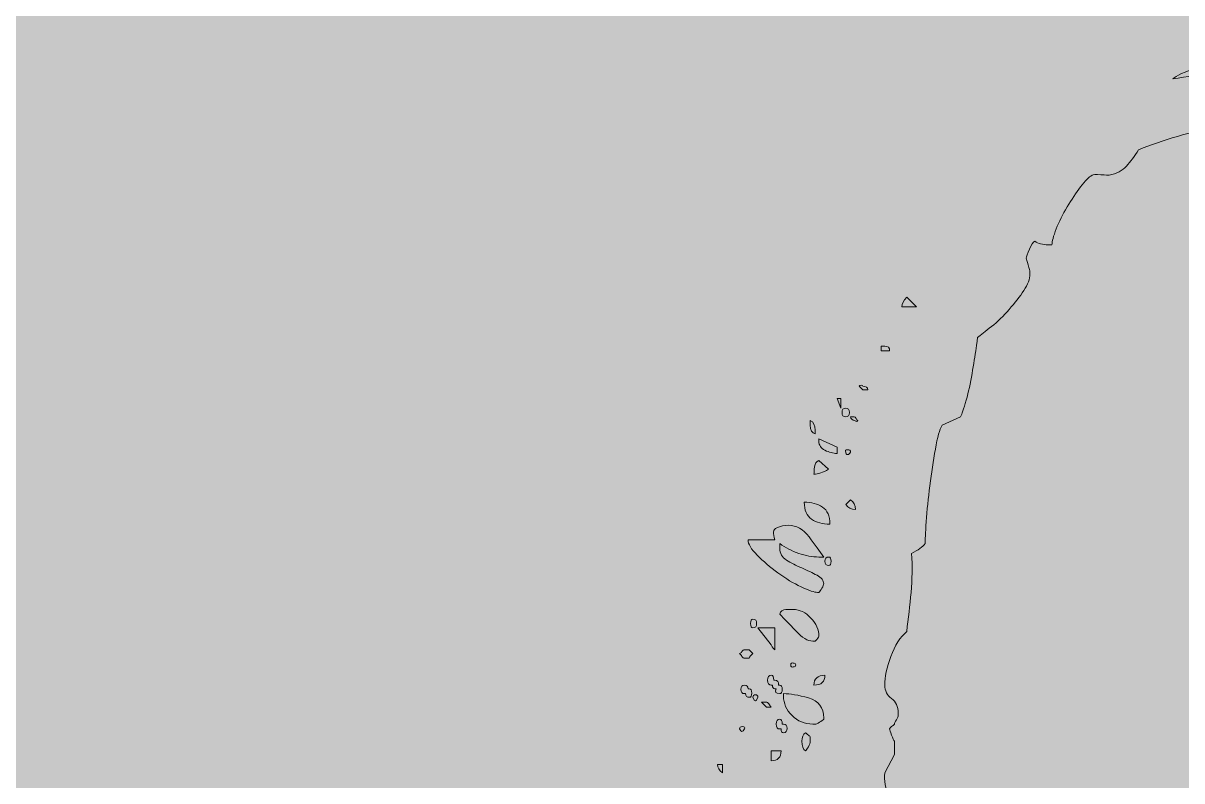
# Model space of a CAD drawing. Extents: x 885 to 2116, y -2379 to -620.
# Drawn here: x 1377.3 to 1460.9, y -735.6 to -681 of the extents above; entities that cross this region are included whole.
import ezdxf

# ---------------------------------------------------------------- set-up
doc = ezdxf.new("R2010")
doc.units = 0
doc.header["$MEASUREMENT"] = 0
doc.layers.add('Layer 1', color=7, linetype='Continuous')

# ---------------------------------------------------------------- blocks, each defined once
blk = doc.blocks.new('block 4')
at = {"layer": 'Layer 1', "true_color": 0x2e3543}
h = blk.add_hatch(color=159, dxfattribs=at)
h.dxf.hatch_style = 2
h.paths.add_polyline_path([(2116.111, -2379.24), (884.786, -2379.24), (884.786, -620.208), (2116.111, -620.208)])
blk = doc.blocks.new('block 3')
at = {"layer": 'Layer 1'}
blk.add_blockref('block 4', (0, 0), dxfattribs=at)
blk = doc.blocks.new('block 5')
at = {"layer": 'Layer 1', "lineweight": 0}
blk.add_lwpolyline([(1436.019, -708.047), (1436.284, -708.047), (1436.284, -708.749), (1436.019, -708.047)], dxfattribs=at)
for points, knots in [([(2085.856, -929.007), (2085.63, -928.87), (2085.406, -928.746), (2085.18, -928.61), (2085.18, -928.61), (2085.18, -716.487), (2085.18, -716.487), (2085.18, -682.754), (2057.734, -655.309), (2024, -655.309), (2024, -655.309), (976.897, -655.309), (976.897, -655.309), (943.162, -655.309), (915.717, -682.754), (915.717, -716.487), (915.717, -716.487), (915.717, -928.61), (915.717, -928.61), (915.491, -928.746), (915.267, -928.87), (915.04, -929.007), (915.04, -929.007), (915.281, -929.052), (915.717, -929.139), (915.717, -929.139), (915.717, -2282.962), (915.717, -2282.962), (915.717, -2316.695), (943.162, -2344.138), (976.897, -2344.138), (976.897, -2344.138), (2024, -2344.138), (2024, -2344.138), (2057.734, -2344.138), (2085.18, -2316.695), (2085.18, -2282.962), (2085.18, -2282.962), (2085.18, -929.139), (2085.18, -929.139), (2085.615, -929.052), (2085.856, -929.007), (2085.856, -929.007)], [0, 0, 0, 0, 1, 1, 1, 2, 2, 2, 3, 3, 3, 4, 4, 4, 5, 5, 5, 6, 6, 6, 7, 7, 7, 8, 8, 8, 9, 9, 9, 10, 10, 10, 11, 11, 11, 12, 12, 12, 13, 13, 13, 14, 14, 14, 14]), ([(1511.802, -700.742), (1511.627, -700.975), (1511.523, -701.183), (1511.495, -701.356), (1511.465, -701.532), (1511.451, -701.769), (1511.451, -702.061), (1511.451, -702.707), (1511.583, -703.353), (1511.846, -703.998), (1512.11, -704.643), (1512.419, -705.275), (1512.77, -705.892), (1513.123, -706.506), (1513.475, -707.109), (1513.827, -707.695), (1514.179, -708.284), (1514.472, -708.837), (1514.707, -709.366), (1514.707, -709.486), (1514.765, -709.691), (1514.883, -709.984), (1515, -710.277), (1515.118, -710.658), (1515.236, -711.127), (1515.468, -712.71), (1515.573, -714.502), (1515.543, -716.495), (1515.513, -718.492), (1515.336, -720.503), (1515.015, -722.527), (1514.693, -724.548), (1514.194, -726.503), (1513.52, -728.379), (1512.844, -730.256), (1512.008, -731.843), (1511.01, -733.13), (1512.477, -731.959), (1513.708, -730.743), (1514.707, -729.48), (1515.705, -728.217), (1516.511, -726.897), (1517.128, -725.518), (1517.744, -724.139), (1518.257, -722.672), (1518.668, -721.116), (1519.077, -719.564), (1519.46, -717.907), (1519.813, -716.142), (1519.813, -716.672), (1519.768, -717.377), (1519.68, -718.255), (1519.592, -719.138), (1519.49, -720.062), (1519.372, -721.028), (1519.254, -721.998), (1519.109, -722.922), (1518.932, -723.801), (1518.756, -724.683), (1518.55, -725.384), (1518.315, -725.913), (1518.081, -726.503), (1518.153, -727), (1518.536, -727.409), (1518.917, -727.822), (1519.109, -728.086), (1519.109, -728.203), (1519.109, -728.672), (1518.947, -728.997), (1518.624, -729.169), (1518.301, -729.346), (1518.141, -729.642), (1518.141, -730.051), (1518.141, -730.52), (1518.257, -730.975), (1518.492, -731.416), (1518.726, -731.854), (1518.844, -732.28), (1518.844, -732.693), (1518.844, -732.75), (1518.814, -732.778), (1518.756, -732.778), (1518.756, -732.898), (1518.652, -733.176), (1518.448, -733.617), (1518.241, -734.054), (1518.141, -734.333), (1518.141, -734.453), (1518.197, -734.979), (1518.301, -735.377), (1518.448, -735.638), (1518.594, -735.903), (1518.784, -736.094), (1519.02, -736.213), (1519.254, -736.33), (1519.49, -736.464), (1519.724, -736.609), (1519.957, -736.756), (1520.194, -736.975), (1520.428, -737.268), (1520.017, -737.737), (1519.738, -738.15), (1519.592, -738.499), (1519.446, -738.852), (1519.372, -739.293), (1519.372, -739.822), (1519.372, -740.115), (1519.401, -740.365), (1519.46, -740.57), (1519.518, -740.774), (1519.724, -740.936), (1520.076, -741.053), (1519.782, -741.173), (1519.592, -741.303), (1519.504, -741.448), (1519.416, -741.596), (1519.372, -741.787), (1519.372, -742.02), (1519.372, -742.079), (1519.385, -742.139), (1519.416, -742.196), (1519.446, -742.256), (1519.46, -742.316), (1519.46, -742.372), (1519.46, -742.432), (1519.504, -742.58), (1519.592, -742.813), (1519.68, -743.049), (1519.724, -743.194), (1519.724, -743.254), (1519.724, -743.314), (1519.68, -743.431), (1519.592, -743.607), (1519.504, -743.783), (1519.46, -743.9), (1519.46, -743.956), (1519.46, -743.956), (1519.46, -744.221), (1519.46, -744.221), (1519.46, -744.517), (1519.474, -744.736), (1519.504, -744.88), (1519.532, -745.028), (1519.606, -745.25), (1519.724, -745.544), (1519.43, -745.953), (1519.137, -746.422), (1518.844, -746.951), (1518.55, -747.48), (1518.403, -748.005), (1518.403, -748.535), (1518.403, -749.004), (1518.579, -749.254), (1518.932, -749.283), (1519.283, -749.314), (1519.46, -749.533), (1519.46, -749.942), (1519.46, -750.88), (1519.314, -751.762), (1519.02, -752.584), (1518.726, -753.406), (1518.638, -754.316), (1518.756, -755.311), (1518.579, -755.607), (1518.373, -755.766), (1518.141, -755.797), (1517.904, -755.826), (1517.788, -756.048), (1517.788, -756.457), (1517.788, -756.926), (1517.86, -757.335), (1518.008, -757.688), (1518.153, -758.041), (1518.227, -758.538), (1518.227, -759.184), (1518.227, -759.304), (1518.213, -759.568), (1518.185, -759.977), (1518.153, -760.387), (1518.141, -760.651), (1518.141, -760.768), (1518.081, -760.827), (1517.964, -760.976), (1517.788, -761.209), (1517.611, -761.445), (1517.524, -761.621), (1517.524, -761.738), (1517.581, -761.797), (1517.642, -761.886), (1517.7, -762.002), (1517.7, -762.002), (1517.876, -762.351), (1517.876, -762.351), (1517.524, -763.995), (1517.024, -765.904), (1516.379, -768.073), (1515.733, -770.246), (1515.059, -772.242), (1514.356, -774.059), (1513.181, -775.526), (1511.595, -777.022), (1509.602, -778.549), (1507.606, -780.077), (1505.465, -781.364), (1503.177, -782.422), (1500.888, -783.477), (1498.571, -784.196), (1496.223, -784.577), (1493.876, -784.958), (1491.734, -784.768), (1489.798, -784.006), (1491.969, -785.237), (1494.068, -786.017), (1496.091, -786.338), (1498.115, -786.662), (1500.11, -786.63), (1502.077, -786.25), (1504.041, -785.869), (1506.008, -785.195), (1507.974, -784.225), (1509.939, -783.259), (1511.948, -782.098), (1514.003, -780.75), (1513.708, -781.219), (1513.093, -781.819), (1512.155, -782.553), (1511.215, -783.287), (1510.218, -784.006), (1509.161, -784.708), (1508.105, -785.414), (1507.167, -786.031), (1506.345, -786.556), (1505.523, -787.085), (1505.084, -787.382), (1505.026, -787.438), (1504.555, -787.967), (1504.202, -788.405), (1503.969, -788.757), (1503.735, -789.11), (1503.586, -789.287), (1503.529, -789.287), (1503.117, -789.579), (1502.31, -790.066), (1501.108, -790.74), (1499.906, -791.413), (1498.629, -792.101), (1497.28, -792.807), (1495.928, -793.512), (1494.668, -794.126), (1493.495, -794.655), (1492.32, -795.184), (1491.558, -795.449), (1491.207, -795.449), (1491.207, -795.449), (1491.207, -796.768), (1491.207, -796.768), (1490.56, -796.768), (1490.018, -796.578), (1489.577, -796.197), (1489.138, -795.816), (1488.567, -795.625), (1487.862, -795.625), (1486.863, -795.625), (1485.837, -795.77), (1484.782, -796.063), (1483.726, -796.359), (1482.786, -796.736), (1481.965, -797.209), (1481.965, -797.209), (1481.701, -796.944), (1481.701, -796.944), (1480.174, -797.001), (1478.928, -796.842), (1477.96, -796.461), (1476.992, -796.08), (1476.126, -795.886), (1475.364, -795.886), (1475.07, -795.886), (1474.879, -796.006), (1474.791, -796.239), (1474.705, -796.476), (1474.512, -796.592), (1474.219, -796.592), (1473.692, -796.592), (1473.177, -796.373), (1472.68, -795.932), (1472.18, -795.491), (1471.696, -795.273), (1471.226, -795.273), (1470.992, -795.273), (1470.831, -795.329), (1470.743, -795.449), (1470.655, -795.565), (1470.493, -795.625), (1470.258, -795.625), (1469.963, -795.625), (1469.759, -795.579), (1469.642, -795.491), (1469.524, -795.403), (1469.452, -795.301), (1469.422, -795.184), (1469.392, -795.068), (1469.364, -794.934), (1469.334, -794.786), (1469.304, -794.641), (1469.202, -794.511), (1469.027, -794.391), (1468.44, -794.038), (1467.648, -793.777), (1466.65, -793.601), (1465.652, -793.424), (1464.859, -793.248), (1464.274, -793.071), (1464.097, -793.071), (1463.877, -792.839), (1463.614, -792.366), (1463.349, -791.897), (1462.718, -791.516), (1461.722, -791.223), (1461.309, -791.107), (1460.87, -790.931), (1460.401, -790.694), (1459.93, -790.461), (1459.521, -790.341), (1459.168, -790.341), (1459.168, -790.341), (1459.168, -792.013), (1459.168, -792.013), (1458.933, -792.013), (1458.641, -791.883), (1458.288, -791.618), (1457.937, -791.354), (1457.612, -791.033), (1457.32, -790.652), (1457.025, -790.271), (1456.762, -789.89), (1456.528, -789.505), (1456.293, -789.124), (1456.177, -788.846), (1456.177, -788.669), (1456.177, -788.669), (1457.408, -788.669), (1457.408, -788.669), (1457.408, -788.2), (1457.408, -787.805), (1457.408, -787.48), (1457.408, -787.16), (1457.085, -786.997), (1456.439, -786.997), (1456.089, -786.997), (1455.78, -787.22), (1455.515, -787.657), (1455.252, -788.098), (1454.972, -788.436), (1454.679, -788.669), (1454.679, -788.613), (1454.635, -788.51), (1454.547, -788.363), (1454.459, -788.218), (1454.415, -788.112), (1454.415, -788.055), (1454.415, -788.055), (1454.415, -787.879), (1454.415, -787.879), (1454.415, -787.586), (1454.547, -787.41), (1454.812, -787.35), (1455.076, -787.294), (1455.265, -787.205), (1455.383, -787.085), (1455.383, -787.085), (1455.383, -786.732), (1455.383, -786.732), (1455.265, -786.676), (1455.133, -786.602), (1454.988, -786.514), (1454.84, -786.426), (1454.737, -786.412), (1454.679, -786.468), (1454.561, -786.468), (1454.401, -786.546), (1454.196, -786.69), (1453.99, -786.838), (1453.857, -786.969), (1453.8, -787.085), (1453.8, -787.085), (1453.711, -786.909), (1453.711, -786.909), (1453.711, -786.909), (1453.8, -786.732), (1453.8, -786.732), (1453.8, -786.676), (1453.828, -786.588), (1453.887, -786.468), (1453.887, -786.468), (1454.064, -786.119), (1454.064, -786.119), (1454.064, -786.119), (1454.064, -785.942), (1454.064, -785.942), (1454.064, -785.237), (1453.931, -784.666), (1453.667, -784.225), (1453.404, -783.784), (1453.08, -783.374), (1452.699, -782.994), (1452.318, -782.613), (1451.937, -782.232), (1451.556, -781.847), (1451.173, -781.466), (1450.865, -780.983), (1450.632, -780.397), (1450.279, -779.575), (1450.029, -778.577), (1449.882, -777.403), (1449.735, -776.232), (1449.339, -775.322), (1448.695, -774.676), (1448.577, -774.56), (1448.386, -774.369), (1448.122, -774.105), (1447.859, -773.84), (1447.564, -773.576), (1447.242, -773.311), (1446.919, -773.047), (1446.626, -772.8), (1446.362, -772.563), (1446.097, -772.33), (1445.907, -772.182), (1445.79, -772.122), (1445.79, -771.36), (1445.702, -770.627), (1445.526, -769.921), (1445.408, -769.572), (1445.129, -769.043), (1444.69, -768.337), (1444.249, -767.636), (1443.736, -766.902), (1443.15, -766.136), (1442.563, -765.374), (1442.005, -764.64), (1441.476, -763.939), (1440.949, -763.233), (1440.566, -762.704), (1440.333, -762.351), (1441.446, -763.586), (1442.577, -764.746), (1443.722, -765.829), (1444.866, -766.916), (1446.097, -767.886), (1447.418, -768.736), (1448.739, -769.586), (1450.175, -770.306), (1451.73, -770.891), (1453.284, -771.477), (1455.002, -771.858), (1456.88, -772.034), (1455.353, -771.449), (1453.828, -770.553), (1452.303, -769.35), (1450.776, -768.147), (1449.339, -766.799), (1447.989, -765.3), (1446.64, -763.805), (1445.424, -762.235), (1444.337, -760.591), (1443.25, -758.951), (1442.386, -757.424), (1441.741, -756.016), (1441.741, -756.016), (1441.741, -755.84), (1441.741, -755.84), (1441.741, -755.371), (1441.623, -754.975), (1441.39, -754.651), (1441.154, -754.33), (1441.037, -753.935), (1441.037, -753.463), (1441.037, -753.463), (1441.213, -753.11), (1441.213, -753.11), (1441.27, -752.993), (1441.33, -752.905), (1441.39, -752.849), (1441.39, -752.849), (1441.39, -752.496), (1441.39, -752.496), (1441.39, -751.851), (1441.17, -751.261), (1440.729, -750.736), (1440.289, -750.207), (1440.069, -749.677), (1440.069, -749.152), (1440.069, -749.152), (1440.069, -749.064), (1440.069, -749.064), (1440.069, -749.004), (1440.097, -748.975), (1440.157, -748.975), (1440.157, -748.916), (1440.245, -748.859), (1440.422, -748.799), (1440.596, -748.739), (1440.714, -748.711), (1440.773, -748.711), (1440.773, -748.711), (1440.773, -747.917), (1440.773, -747.917), (1440.773, -747.039), (1440.552, -746.291), (1440.113, -745.674), (1439.672, -745.057), (1439.453, -744.397), (1439.453, -743.695), (1439.453, -742.813), (1439.57, -741.949), (1439.805, -741.095), (1440.039, -740.249), (1440.157, -739.381), (1440.157, -738.499), (1440.157, -737.974), (1440.025, -737.399), (1439.76, -736.785), (1439.498, -736.168), (1439.393, -735.596), (1439.453, -735.067), (1439.453, -735.067), (1440.157, -733.748), (1440.157, -733.748), (1440.157, -733.748), (1440.157, -732.778), (1440.157, -732.778), (1440.097, -732.721), (1440.025, -732.573), (1439.937, -732.34), (1439.848, -732.104), (1439.805, -731.959), (1439.805, -731.899), (1439.805, -731.843), (1439.848, -731.783), (1439.937, -731.723), (1440.025, -731.667), (1440.097, -731.607), (1440.157, -731.547), (1440.157, -731.49), (1440.201, -731.388), (1440.289, -731.24), (1440.378, -731.092), (1440.422, -730.99), (1440.422, -730.93), (1440.422, -730.93), (1440.422, -730.757), (1440.422, -730.757), (1440.422, -730.287), (1440.259, -729.935), (1439.937, -729.698), (1439.614, -729.465), (1439.453, -729.141), (1439.453, -728.732), (1439.453, -728.146), (1439.598, -727.455), (1439.892, -726.661), (1440.186, -725.871), (1440.566, -725.268), (1441.037, -724.859), (1441.154, -723.92), (1441.257, -722.982), (1441.346, -722.04), (1441.432, -721.102), (1441.446, -720.164), (1441.39, -719.225), (1441.857, -718.993), (1442.182, -718.757), (1442.357, -718.52), (1442.357, -718.287), (1442.386, -717.758), (1442.444, -716.936), (1442.503, -716.114), (1442.591, -715.25), (1442.709, -714.34), (1442.825, -713.43), (1442.958, -712.552), (1443.106, -711.698), (1443.25, -710.848), (1443.413, -710.277), (1443.589, -709.984), (1443.589, -709.984), (1444.91, -709.366), (1444.91, -709.366), (1444.967, -709.31), (1445.087, -708.985), (1445.261, -708.4), (1445.437, -707.814), (1445.584, -707.183), (1445.702, -706.506), (1445.818, -705.832), (1445.923, -705.201), (1446.011, -704.615), (1446.097, -704.03), (1446.141, -703.705), (1446.141, -703.645), (1446.376, -703.468), (1446.715, -703.204), (1447.154, -702.855), (1447.595, -702.502), (1448.02, -702.093), (1448.43, -701.62), (1448.84, -701.151), (1449.192, -700.696), (1449.487, -700.259), (1449.78, -699.818), (1449.926, -699.419), (1449.926, -699.07), (1449.926, -699.07), (1449.926, -698.894), (1449.926, -698.894), (1449.926, -698.834), (1449.882, -698.672), (1449.794, -698.411), (1449.707, -698.146), (1449.663, -697.984), (1449.663, -697.923), (1449.663, -697.807), (1449.735, -697.589), (1449.882, -697.264), (1450.029, -696.943), (1450.161, -696.752), (1450.279, -696.693), (1450.512, -696.869), (1450.836, -696.957), (1451.247, -696.957), (1451.247, -696.957), (1451.512, -696.957), (1451.512, -696.957), (1451.512, -696.724), (1451.612, -696.34), (1451.819, -695.811), (1452.023, -695.285), (1452.288, -694.756), (1452.611, -694.227), (1452.933, -693.701), (1453.256, -693.215), (1453.579, -692.777), (1453.902, -692.336), (1454.18, -692.058), (1454.415, -691.941), (1454.473, -691.881), (1454.679, -691.867), (1455.032, -691.895), (1455.383, -691.927), (1455.59, -691.941), (1455.648, -691.941), (1456.177, -691.821), (1456.586, -691.603), (1456.88, -691.278), (1457.173, -690.957), (1457.466, -690.562), (1457.761, -690.093), (1459.521, -689.387), (1461.485, -688.816), (1463.657, -688.375), (1465.828, -687.934), (1467.985, -687.701), (1470.126, -687.67), (1472.269, -687.641), (1474.308, -687.877), (1476.244, -688.375), (1478.181, -688.872), (1479.823, -689.74), (1481.174, -690.971), (1479.706, -689.271), (1478.181, -687.934), (1476.595, -686.968), (1475.011, -685.998), (1473.339, -685.31), (1471.579, -684.897), (1469.819, -684.488), (1467.999, -684.311), (1466.122, -684.372), (1464.244, -684.428), (1462.278, -684.632), (1460.224, -684.985), (1460.459, -684.753), (1461.075, -684.474), (1462.073, -684.149), (1463.069, -683.828), (1464.214, -683.504), (1465.505, -683.183), (1466.796, -682.862), (1468.147, -682.611), (1469.554, -682.435), (1470.964, -682.259), (1472.195, -682.23), (1473.251, -682.347), (1473.486, -682.347), (1473.632, -682.403), (1473.692, -682.523), (1473.749, -682.64), (1473.925, -682.699), (1474.219, -682.699), (1474.219, -682.699), (1474.66, -682.699), (1474.66, -682.699), (1474.717, -682.699), (1474.835, -682.64), (1475.011, -682.523), (1475.188, -682.403), (1475.304, -682.347), (1475.364, -682.347), (1475.422, -682.347), (1475.671, -682.403), (1476.112, -682.523), (1476.553, -682.64), (1476.829, -682.699), (1476.947, -682.699), (1476.947, -682.699), (1479.5, -682.699), (1479.5, -682.699), (1479.558, -682.64), (1479.646, -682.579), (1479.764, -682.523), (1479.764, -682.523), (1480.117, -682.347), (1480.117, -682.347), (1480.234, -682.347), (1480.41, -682.463), (1480.644, -682.699), (1480.879, -682.932), (1481.114, -683.049), (1481.348, -683.049), (1481.641, -683.049), (1481.847, -682.932), (1481.965, -682.699), (1482.082, -682.463), (1482.286, -682.347), (1482.581, -682.347), (1483.461, -682.347), (1484.239, -682.449), (1484.913, -682.654), (1485.588, -682.862), (1486.247, -683.066), (1486.893, -683.271), (1487.539, -683.475), (1488.198, -683.666), (1488.874, -683.842), (1489.548, -684.019), (1490.327, -684.047), (1491.207, -683.931), (1491.207, -683.931), (1491.823, -684.632), (1491.823, -684.632), (1492.819, -684.4), (1493.832, -684.562), (1494.86, -685.119), (1495.884, -685.677), (1496.884, -686.382), (1497.853, -687.232), (1498.819, -688.082), (1499.758, -688.946), (1500.667, -689.828), (1501.578, -690.707), (1502.442, -691.296), (1503.266, -691.588), (1503.322, -691.588), (1503.529, -691.574), (1503.881, -691.543), (1504.234, -691.514), (1504.438, -691.529), (1504.497, -691.588), (1504.908, -691.821), (1505.421, -692.453), (1506.038, -693.479), (1506.654, -694.506), (1507.299, -695.578), (1507.974, -696.693), (1508.649, -697.807), (1509.324, -698.792), (1509.998, -699.642), (1510.671, -700.491), (1511.274, -700.858), (1511.802, -700.742)], [0, 0, 0, 0, 1, 1, 1, 2, 2, 2, 3, 3, 3, 4, 4, 4, 5, 5, 5, 6, 6, 6, 7, 7, 7, 8, 8, 8, 9, 9, 9, 10, 10, 10, 11, 11, 11, 12, 12, 12, 13, 13, 13, 14, 14, 14, 15, 15, 15, 16, 16, 16, 17, 17, 17, 18, 18, 18, 19, 19, 19, 20, 20, 20, 21, 21, 21, 22, 22, 22, 23, 23, 23, 24, 24, 24, 25, 25, 25, 26, 26, 26, 27, 27, 27, 28, 28, 28, 29, 29, 29, 30, 30, 30, 31, 31, 31, 32, 32, 32, 33, 33, 33, 34, 34, 34, 35, 35, 35, 36, 36, 36, 37, 37, 37, 38, 38, 38, 39, 39, 39, 40, 40, 40, 41, 41, 41, 42, 42, 42, 43, 43, 43, 44, 44, 44, 45, 45, 45, 46, 46, 46, 47, 47, 47, 48, 48, 48, 49, 49, 49, 50, 50, 50, 51, 51, 51, 52, 52, 52, 53, 53, 53, 54, 54, 54, 55, 55, 55, 56, 56, 56, 57, 57, 57, 58, 58, 58, 59, 59, 59, 60, 60, 60, 61, 61, 61, 62, 62, 62, 63, 63, 63, 64, 64, 64, 65, 65, 65, 66, 66, 66, 67, 67, 67, 68, 68, 68, 69, 69, 69, 70, 70, 70, 71, 71, 71, 72, 72, 72, 73, 73, 73, 74, 74, 74, 75, 75, 75, 76, 76, 76, 77, 77, 77, 78, 78, 78, 79, 79, 79, 80, 80, 80, 81, 81, 81, 82, 82, 82, 83, 83, 83, 84, 84, 84, 85, 85, 85, 86, 86, 86, 87, 87, 87, 88, 88, 88, 89, 89, 89, 90, 90, 90, 91, 91, 91, 92, 92, 92, 93, 93, 93, 94, 94, 94, 95, 95, 95, 96, 96, 96, 97, 97, 97, 98, 98, 98, 99, 99, 99, 100, 100, 100, 101, 101, 101, 102, 102, 102, 103, 103, 103, 104, 104, 104, 105, 105, 105, 106, 106, 106, 107, 107, 107, 108, 108, 108, 109, 109, 109, 110, 110, 110, 111, 111, 111, 112, 112, 112, 113, 113, 113, 114, 114, 114, 115, 115, 115, 116, 116, 116, 117, 117, 117, 118, 118, 118, 119, 119, 119, 120, 120, 120, 121, 121, 121, 122, 122, 122, 123, 123, 123, 124, 124, 124, 125, 125, 125, 126, 126, 126, 127, 127, 127, 128, 128, 128, 129, 129, 129, 130, 130, 130, 131, 131, 131, 132, 132, 132, 133, 133, 133, 134, 134, 134, 135, 135, 135, 136, 136, 136, 137, 137, 137, 138, 138, 138, 139, 139, 139, 140, 140, 140, 141, 141, 141, 142, 142, 142, 143, 143, 143, 144, 144, 144, 145, 145, 145, 146, 146, 146, 147, 147, 147, 148, 148, 148, 149, 149, 149, 150, 150, 150, 151, 151, 151, 152, 152, 152, 153, 153, 153, 154, 154, 154, 155, 155, 155, 156, 156, 156, 157, 157, 157, 158, 158, 158, 159, 159, 159, 160, 160, 160, 161, 161, 161, 162, 162, 162, 163, 163, 163, 164, 164, 164, 165, 165, 165, 166, 166, 166, 167, 167, 167, 168, 168, 168, 169, 169, 169, 170, 170, 170, 171, 171, 171, 172, 172, 172, 173, 173, 173, 174, 174, 174, 175, 175, 175, 176, 176, 176, 177, 177, 177, 178, 178, 178, 179, 179, 179, 180, 180, 180, 181, 181, 181, 182, 182, 182, 183, 183, 183, 184, 184, 184, 185, 185, 185, 186, 186, 186, 187, 187, 187, 188, 188, 188, 189, 189, 189, 190, 190, 190, 191, 191, 191, 192, 192, 192, 193, 193, 193, 194, 194, 194, 195, 195, 195, 196, 196, 196, 197, 197, 197, 198, 198, 198, 199, 199, 199, 200, 200, 200, 201, 201, 201, 202, 202, 202, 203, 203, 203, 204, 204, 204, 205, 205, 205, 206, 206, 206, 207, 207, 207, 208, 208, 208, 209, 209, 209, 210, 210, 210, 211, 211, 211, 212, 212, 212, 213, 213, 213, 214, 214, 214, 215, 215, 215, 216, 216, 216, 217, 217, 217, 218, 218, 218, 219, 219, 219, 220, 220, 220, 221, 221, 221, 222, 222, 222, 223, 223, 223, 224, 224, 224, 225, 225, 225, 226, 226, 226, 227, 227, 227, 228, 228, 228, 229, 229, 229, 230, 230, 230, 231, 231, 231, 232, 232, 232, 233, 233, 233, 234, 234, 234, 235, 235, 235, 236, 236, 236, 237, 237, 237, 238, 238, 238, 239, 239, 239, 240, 240, 240, 241, 241, 241, 242, 242, 242, 243, 243, 243, 244, 244, 244, 245, 245, 245, 246, 246, 246, 247, 247, 247, 248, 248, 248, 249, 249, 249, 250, 250, 250, 251, 251, 251, 252, 252, 252, 253, 253, 253, 254, 254, 254, 255, 255, 255, 256, 256, 256, 257, 257, 257, 258, 258, 258, 259, 259, 259, 260, 260, 260, 260]), ([(1440.684, -701.444), (1440.684, -701.211), (1440.803, -700.975), (1441.037, -700.742), (1441.037, -700.742), (1441.741, -701.444), (1441.741, -701.444), (1441.741, -701.444), (1440.684, -701.444), (1440.684, -701.444)], [0, 0, 0, 0, 1, 1, 1, 2, 2, 2, 3, 3, 3, 3]), ([(1439.189, -704.615), (1439.189, -704.615), (1439.189, -704.262), (1439.189, -704.262), (1439.189, -704.262), (1439.453, -704.262), (1439.453, -704.262), (1439.686, -704.262), (1439.805, -704.379), (1439.805, -704.615), (1439.805, -704.615), (1439.189, -704.615), (1439.189, -704.615)], [0, 0, 0, 0, 1, 1, 1, 2, 2, 2, 3, 3, 3, 4, 4, 4, 4]), ([(1437.605, -707.165), (1437.605, -707.109), (1437.662, -707.077), (1437.78, -707.077), (1437.838, -707.077), (1437.868, -707.109), (1437.868, -707.165), (1438.102, -707.165), (1438.221, -707.254), (1438.221, -707.43), (1438.221, -707.43), (1437.868, -707.43), (1437.868, -707.43), (1437.868, -707.43), (1437.605, -707.165), (1437.605, -707.165)], [0, 0, 0, 0, 1, 1, 1, 2, 2, 2, 3, 3, 3, 4, 4, 4, 5, 5, 5, 5]), ([(1436.637, -709.366), (1436.46, -709.366), (1436.372, -709.264), (1436.372, -709.06), (1436.372, -708.855), (1436.46, -708.749), (1436.637, -708.749), (1436.812, -708.749), (1436.899, -708.855), (1436.899, -709.06), (1436.899, -709.264), (1436.812, -709.366), (1436.637, -709.366)], [0, 0, 0, 0, 1, 1, 1, 2, 2, 2, 3, 3, 3, 4, 4, 4, 4]), ([(1436.988, -709.366), (1436.988, -709.366), (1437.252, -709.366), (1437.252, -709.366), (1437.31, -709.366), (1437.355, -709.413), (1437.384, -709.5), (1437.413, -709.589), (1437.457, -709.631), (1437.517, -709.631), (1437.517, -709.631), (1437.429, -709.719), (1437.429, -709.719), (1437.429, -709.719), (1437.252, -709.631), (1437.252, -709.631), (1437.192, -709.631), (1437.134, -709.603), (1437.076, -709.543), (1437.018, -709.486), (1436.988, -709.426), (1436.988, -709.366)], [0, 0, 0, 0, 1, 1, 1, 2, 2, 2, 3, 3, 3, 4, 4, 4, 5, 5, 5, 6, 6, 6, 7, 7, 7, 7]), ([(1434.436, -710.597), (1434.201, -710.541), (1434.083, -710.337), (1434.083, -709.984), (1434.083, -709.984), (1434.083, -709.631), (1434.083, -709.631), (1434.317, -709.751), (1434.436, -709.984), (1434.436, -710.337), (1434.436, -710.337), (1434.436, -710.597), (1434.436, -710.597)], [0, 0, 0, 0, 1, 1, 1, 2, 2, 2, 3, 3, 3, 4, 4, 4, 4]), ([(1436.019, -712.009), (1435.725, -712.009), (1435.432, -711.934), (1435.139, -711.786), (1434.845, -711.642), (1434.7, -711.423), (1434.7, -711.127), (1434.7, -711.127), (1434.7, -710.95), (1434.7, -710.95), (1434.7, -710.95), (1436.019, -711.568), (1436.019, -711.568), (1436.019, -711.568), (1436.019, -712.009), (1436.019, -712.009)], [0, 0, 0, 0, 1, 1, 1, 2, 2, 2, 3, 3, 3, 4, 4, 4, 5, 5, 5, 5]), ([(1436.769, -712.096), (1436.681, -712.096), (1436.637, -712.037), (1436.637, -711.92), (1436.577, -711.804), (1436.621, -711.744), (1436.769, -711.744), (1436.914, -711.744), (1436.988, -711.804), (1436.988, -711.92), (1436.93, -712.037), (1436.856, -712.096), (1436.769, -712.096)], [0, 0, 0, 0, 1, 1, 1, 2, 2, 2, 3, 3, 3, 4, 4, 4, 4]), ([(1435.404, -713.151), (1434.993, -713.388), (1434.64, -713.504), (1434.347, -713.504), (1434.347, -713.388), (1434.362, -713.212), (1434.391, -712.975), (1434.42, -712.742), (1434.524, -712.594), (1434.7, -712.534), (1434.7, -712.534), (1435.404, -713.151), (1435.404, -713.151)], [0, 0, 0, 0, 1, 1, 1, 2, 2, 2, 3, 3, 3, 4, 4, 4, 4]), ([(1434.963, -715.882), (1435.315, -716.114), (1435.492, -716.527), (1435.492, -717.113), (1434.963, -717.113), (1434.524, -716.996), (1434.171, -716.76), (1433.82, -716.527), (1433.644, -716.114), (1433.644, -715.529), (1434.171, -715.529), (1434.612, -715.645), (1434.963, -715.882)], [0, 0, 0, 0, 1, 1, 1, 2, 2, 2, 3, 3, 3, 4, 4, 4, 4]), ([(1437.34, -716.058), (1437.046, -716.058), (1436.812, -715.938), (1436.637, -715.705), (1436.637, -715.705), (1436.988, -715.352), (1436.988, -715.352), (1437.222, -715.529), (1437.34, -715.762), (1437.34, -716.058)], [0, 0, 0, 0, 1, 1, 1, 2, 2, 2, 3, 3, 3, 3]), ([(1431.663, -717.377), (1431.928, -717.261), (1432.204, -717.201), (1432.499, -717.201), (1433.085, -717.201), (1433.584, -717.479), (1433.997, -718.037), (1434.406, -718.594), (1434.756, -719.077), (1435.051, -719.49), (1435.051, -719.49), (1434.7, -719.49), (1434.7, -719.49), (1434.229, -719.49), (1433.746, -719.402), (1433.247, -719.225), (1432.748, -719.049), (1432.293, -718.816), (1431.884, -718.52), (1431.884, -718.52), (1431.884, -718.873), (1431.884, -718.873), (1431.884, -719.225), (1432.044, -719.504), (1432.367, -719.709), (1432.69, -719.917), (1433.057, -720.104), (1433.467, -720.28), (1433.877, -720.456), (1434.245, -720.633), (1434.568, -720.809), (1434.889, -720.986), (1435.051, -721.19), (1435.051, -721.427), (1435.051, -721.483), (1435.007, -721.589), (1434.921, -721.734), (1434.832, -721.882), (1434.756, -721.984), (1434.7, -722.04), (1434.7, -722.04), (1434.612, -722.04), (1434.612, -722.04), (1434.375, -722.04), (1433.981, -721.91), (1433.423, -721.645), (1432.866, -721.381), (1432.309, -721.046), (1431.751, -720.633), (1431.192, -720.224), (1430.695, -719.797), (1430.256, -719.356), (1429.815, -718.915), (1429.594, -718.552), (1429.594, -718.255), (1429.594, -718.255), (1431.531, -718.255), (1431.531, -718.255), (1431.354, -717.786), (1431.398, -717.494), (1431.663, -717.377)], [0, 0, 0, 0, 1, 1, 1, 2, 2, 2, 3, 3, 3, 4, 4, 4, 5, 5, 5, 6, 6, 6, 7, 7, 7, 8, 8, 8, 9, 9, 9, 10, 10, 10, 11, 11, 11, 12, 12, 12, 13, 13, 13, 14, 14, 14, 15, 15, 15, 16, 16, 16, 17, 17, 17, 18, 18, 18, 19, 19, 19, 20, 20, 20, 20]), ([(1435.139, -719.797), (1435.139, -719.592), (1435.228, -719.49), (1435.404, -719.49), (1435.52, -719.49), (1435.58, -719.592), (1435.58, -719.797), (1435.58, -720.001), (1435.52, -720.104), (1435.404, -720.104), (1435.228, -720.104), (1435.139, -720.001), (1435.139, -719.797)], [0, 0, 0, 0, 1, 1, 1, 2, 2, 2, 3, 3, 3, 4, 4, 4, 4]), ([(1434.436, -725.56), (1434.436, -725.56), (1434.26, -725.56), (1434.26, -725.56), (1433.908, -725.56), (1433.496, -725.314), (1433.028, -724.813), (1432.557, -724.316), (1432.176, -723.92), (1431.884, -723.624), (1431.942, -723.391), (1432.088, -723.275), (1432.323, -723.275), (1432.557, -723.275), (1432.734, -723.275), (1432.852, -723.275), (1433.321, -723.275), (1433.746, -723.48), (1434.127, -723.889), (1434.508, -724.301), (1434.7, -724.742), (1434.7, -725.211), (1434.7, -725.268), (1434.612, -725.384), (1434.436, -725.56)], [0, 0, 0, 0, 1, 1, 1, 2, 2, 2, 3, 3, 3, 4, 4, 4, 5, 5, 5, 6, 6, 6, 7, 7, 7, 8, 8, 8, 8]), ([(1429.947, -724.594), (1429.829, -724.594), (1429.771, -724.492), (1429.771, -724.287), (1429.771, -724.079), (1429.829, -723.977), (1429.947, -723.977), (1430.124, -723.977), (1430.211, -724.079), (1430.211, -724.287), (1430.211, -724.492), (1430.124, -724.594), (1429.947, -724.594)], [0, 0, 0, 0, 1, 1, 1, 2, 2, 2, 3, 3, 3, 4, 4, 4, 4]), ([(1431.531, -726.178), (1431.354, -726.002), (1431.266, -725.885), (1431.266, -725.825), (1431.266, -725.825), (1430.298, -724.594), (1430.298, -724.594), (1430.298, -724.594), (1431.531, -724.594), (1431.531, -724.594), (1431.531, -724.594), (1431.531, -726.178), (1431.531, -726.178)], [0, 0, 0, 0, 1, 1, 1, 2, 2, 2, 3, 3, 3, 4, 4, 4, 4]), ([(1429.683, -726.178), (1429.683, -726.178), (1429.947, -726.443), (1429.947, -726.443), (1429.947, -726.443), (1429.771, -726.619), (1429.771, -726.619), (1429.712, -726.679), (1429.683, -726.735), (1429.683, -726.795), (1429.683, -726.795), (1429.332, -726.795), (1429.332, -726.795), (1429.271, -726.795), (1429.211, -726.749), (1429.155, -726.661), (1429.095, -726.573), (1429.037, -726.503), (1428.979, -726.443), (1429.037, -726.443), (1429.095, -726.397), (1429.155, -726.309), (1429.211, -726.224), (1429.271, -726.178), (1429.332, -726.178), (1429.332, -726.178), (1429.683, -726.178), (1429.683, -726.178)], [0, 0, 0, 0, 1, 1, 1, 2, 2, 2, 3, 3, 3, 4, 4, 4, 5, 5, 5, 6, 6, 6, 7, 7, 7, 8, 8, 8, 9, 9, 9, 9]), ([(1433.028, -727.279), (1433.028, -727.367), (1432.968, -727.409), (1432.852, -727.409), (1432.734, -727.469), (1432.676, -727.427), (1432.676, -727.279), (1432.676, -727.134), (1432.734, -727.088), (1432.852, -727.148), (1432.968, -727.148), (1433.028, -727.191), (1433.028, -727.279)], [0, 0, 0, 0, 1, 1, 1, 2, 2, 2, 3, 3, 3, 4, 4, 4, 4]), ([(1432.06, -729.039), (1432.06, -729.243), (1432, -729.346), (1431.884, -729.346), (1431.589, -729.346), (1431.501, -729.229), (1431.619, -728.997), (1431.619, -728.997), (1431.531, -728.997), (1431.531, -728.997), (1431.413, -728.997), (1431.354, -728.908), (1431.354, -728.732), (1431.354, -728.732), (1431.266, -728.732), (1431.266, -728.732), (1431.092, -728.732), (1431.004, -728.616), (1431.004, -728.379), (1431.004, -728.146), (1431.092, -728.026), (1431.266, -728.026), (1431.384, -728.026), (1431.443, -728.146), (1431.443, -728.379), (1431.443, -728.379), (1431.531, -728.379), (1431.531, -728.379), (1431.707, -728.379), (1431.795, -728.495), (1431.795, -728.732), (1431.795, -728.732), (1431.884, -728.732), (1431.884, -728.732), (1432, -728.732), (1432.06, -728.834), (1432.06, -729.039)], [0, 0, 0, 0, 1, 1, 1, 2, 2, 2, 3, 3, 3, 4, 4, 4, 5, 5, 5, 6, 6, 6, 7, 7, 7, 8, 8, 8, 9, 9, 9, 10, 10, 10, 11, 11, 11, 12, 12, 12, 12]), ([(1435.139, -728.026), (1435.139, -728.495), (1434.877, -728.732), (1434.347, -728.732), (1434.347, -728.263), (1434.612, -728.026), (1435.139, -728.026)], [0, 0, 0, 0, 1, 1, 1, 2, 2, 2, 2]), ([(1429.859, -729.303), (1429.859, -729.508), (1429.799, -729.61), (1429.683, -729.61), (1429.506, -729.61), (1429.418, -729.522), (1429.418, -729.346), (1429.418, -729.346), (1429.332, -729.346), (1429.332, -729.346), (1429.155, -729.346), (1429.067, -729.243), (1429.067, -729.039), (1429.067, -728.834), (1429.155, -728.732), (1429.332, -728.732), (1429.506, -728.732), (1429.594, -728.82), (1429.594, -728.997), (1429.594, -728.997), (1429.683, -728.997), (1429.683, -728.997), (1429.799, -728.997), (1429.859, -729.099), (1429.859, -729.303)], [0, 0, 0, 0, 1, 1, 1, 2, 2, 2, 3, 3, 3, 4, 4, 4, 5, 5, 5, 6, 6, 6, 7, 7, 7, 8, 8, 8, 8]), ([(1430.124, -729.434), (1430.24, -729.434), (1430.298, -729.494), (1430.298, -729.61), (1430.18, -729.963), (1430.064, -729.963), (1429.947, -729.61), (1429.947, -729.494), (1430.005, -729.434), (1430.124, -729.434)], [0, 0, 0, 0, 1, 1, 1, 2, 2, 2, 3, 3, 3, 3]), ([(1432.763, -730.93), (1432.353, -730.52), (1432.148, -730.051), (1432.148, -729.522), (1432.148, -729.522), (1432.148, -729.346), (1432.148, -729.346), (1432.616, -729.346), (1433.217, -729.451), (1433.952, -729.656), (1434.684, -729.861), (1435.051, -730.344), (1435.051, -731.106), (1435.051, -731.106), (1435.051, -731.194), (1435.051, -731.194), (1434.993, -731.254), (1434.889, -731.328), (1434.744, -731.416), (1434.596, -731.505), (1434.494, -731.547), (1434.436, -731.547), (1434.436, -731.547), (1434.26, -731.547), (1434.26, -731.547), (1433.672, -731.547), (1433.173, -731.342), (1432.763, -730.93)], [0, 0, 0, 0, 1, 1, 1, 2, 2, 2, 3, 3, 3, 4, 4, 4, 5, 5, 5, 6, 6, 6, 7, 7, 7, 8, 8, 8, 9, 9, 9, 9]), ([(1430.915, -729.963), (1430.973, -729.963), (1431.032, -730.005), (1431.092, -730.093), (1431.148, -730.182), (1431.208, -730.256), (1431.266, -730.316), (1431.266, -730.316), (1430.915, -730.316), (1430.915, -730.316), (1430.915, -730.316), (1430.563, -729.963), (1430.563, -729.963), (1430.563, -729.963), (1430.915, -729.963), (1430.915, -729.963)], [0, 0, 0, 0, 1, 1, 1, 2, 2, 2, 3, 3, 3, 4, 4, 4, 5, 5, 5, 5]), ([(1432.148, -731.547), (1432.323, -731.547), (1432.411, -731.649), (1432.411, -731.854), (1432.411, -732.062), (1432.323, -732.164), (1432.148, -732.164), (1432.028, -732.164), (1431.972, -732.076), (1431.972, -731.899), (1431.972, -731.899), (1431.884, -731.899), (1431.884, -731.899), (1431.707, -731.899), (1431.619, -731.783), (1431.619, -731.547), (1431.619, -731.314), (1431.707, -731.194), (1431.884, -731.194), (1432, -731.194), (1432.06, -731.314), (1432.06, -731.547), (1432.06, -731.547), (1432.148, -731.547), (1432.148, -731.547)], [0, 0, 0, 0, 1, 1, 1, 2, 2, 2, 3, 3, 3, 4, 4, 4, 5, 5, 5, 6, 6, 6, 7, 7, 7, 8, 8, 8, 8]), ([(1429.199, -731.723), (1429.344, -731.723), (1429.388, -731.783), (1429.332, -731.899), (1429.211, -732.136), (1429.095, -732.136), (1428.979, -731.899), (1428.979, -731.783), (1429.051, -731.723), (1429.199, -731.723)], [0, 0, 0, 0, 1, 1, 1, 2, 2, 2, 3, 3, 3, 3]), ([(1433.952, -733.176), (1433.864, -733.321), (1433.79, -733.427), (1433.732, -733.483), (1433.556, -733.367), (1433.467, -733.13), (1433.467, -732.778), (1433.467, -732.485), (1433.556, -732.28), (1433.732, -732.164), (1433.79, -732.224), (1433.864, -732.28), (1433.952, -732.34), (1434.039, -732.397), (1434.083, -732.457), (1434.083, -732.517), (1434.083, -732.517), (1434.083, -732.778), (1434.083, -732.778), (1434.083, -732.898), (1434.039, -733.028), (1433.952, -733.176)], [0, 0, 0, 0, 1, 1, 1, 2, 2, 2, 3, 3, 3, 4, 4, 4, 5, 5, 5, 6, 6, 6, 7, 7, 7, 7]), ([(1431.266, -733.483), (1431.266, -733.483), (1431.972, -733.483), (1431.972, -733.483), (1431.972, -733.952), (1431.736, -734.189), (1431.266, -734.189), (1431.266, -734.189), (1431.266, -733.483), (1431.266, -733.483)], [0, 0, 0, 0, 1, 1, 1, 2, 2, 2, 3, 3, 3, 3]), ([(1427.746, -735.067), (1427.512, -734.891), (1427.395, -734.686), (1427.395, -734.453), (1427.395, -734.453), (1427.746, -734.453), (1427.746, -734.453), (1427.746, -734.453), (1427.746, -735.067), (1427.746, -735.067)], [0, 0, 0, 0, 1, 1, 1, 2, 2, 2, 3, 3, 3, 3])]:
    blk.add_open_spline(points, degree=3, knots=knots, dxfattribs=at)
blk = doc.blocks.new('block 2')
at = {"layer": 'Layer 1'}
for name in ['block 3', 'block 5']:
    blk.add_blockref(name, (0, 0), dxfattribs=at)

msp = doc.modelspace()

# ---------------------------------------------------------------- block references
at = {"layer": 'Layer 1'}
msp.add_blockref('block 2', (0, 0), dxfattribs=at)

doc.saveas('drawing.dxf')
